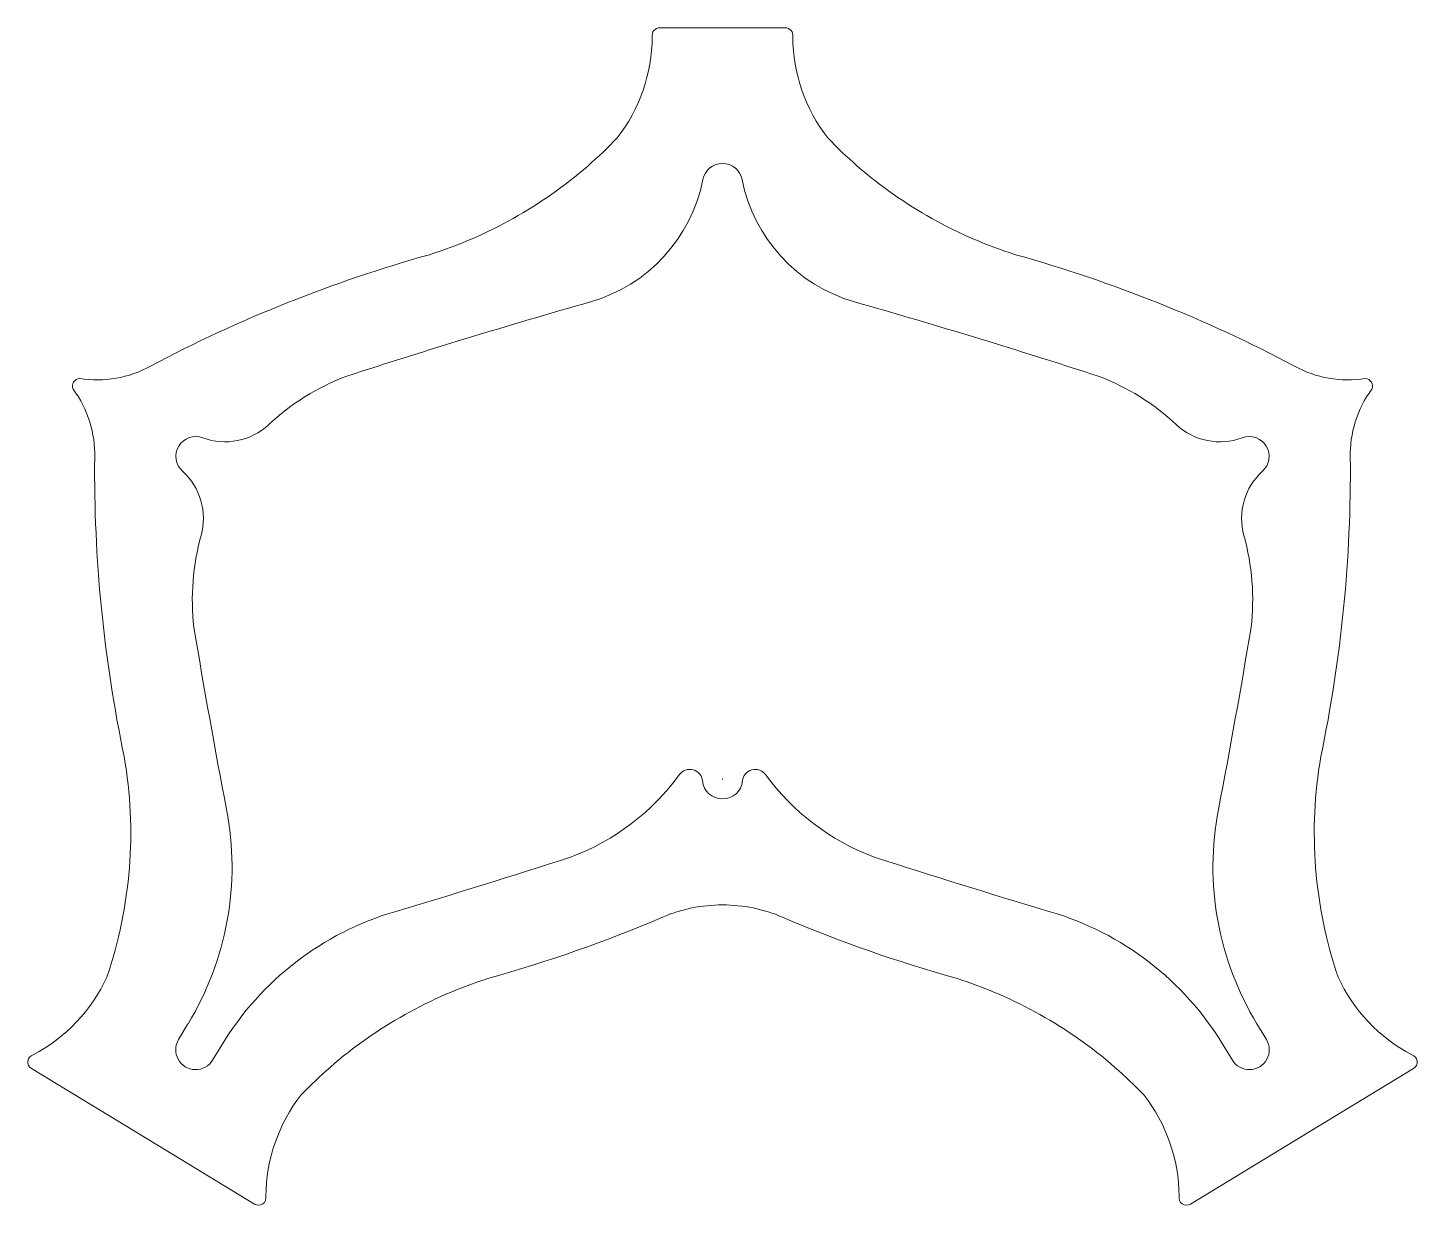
# Model space of a CAD drawing. Header units: inches. Extents: x 0 to 87.2, y 0 to 73.9.
import ezdxf

# ---------------------------------------------------------------- set-up
doc = ezdxf.new("R2010")
doc.units = ezdxf.units.IN
doc.header["$LTSCALE"] = 0.5
doc.header["$MEASUREMENT"] = 0
doc.layers.get('0').update_dxf_attribs({"lineweight": 18})

msp = doc.modelspace()

# ---------------------------------------------------------------- linework, layer by layer
for p, q in [((39.666, 73.923), (43.607, 73.923)), ((47.548, 73.923), (43.607, 73.923)), ((9.465, 10.409), (10.053, 11.376)), ((77.749, 10.409), (77.16, 11.376)), ((11.601, 9.11), (12.19, 10.077)), ((75.613, 9.11), (75.024, 10.077)), ((7.226, 4.319), (0.226, 8.575)), ((79.988, 4.319), (86.988, 8.575)), ((7.226, 4.319), (14.226, 0.063)), ((79.988, 4.319), (72.988, 0.063))]:
    msp.add_line(p, q)
for centre, radius, start, end in [((28.713, 73.429), 10.484, 322.19444, 359.60527), ((39.666, 73.445), 0.477, 90, 190.63165), ((47.548, 73.445), 0.477, 349.36835, 90), ((58.501, 73.429), 10.484, 180.39473, 217.80556), ((16.698, 86.501), 28.146, 310.95325, 316.15152), ((70.516, 86.501), 28.146, 223.84848, 229.04675), ((16.698, 86.501), 28.146, 287.59445, 310.95325), ((43.607, 64.157), 1.25, 90, 168.86303), ((43.607, 64.157), 1.25, 11.13697, 90), ((70.516, 86.501), 28.146, 229.04675, 252.40555), ((32.569, 66.33), 10, 285.93939, 348.86303), ((54.645, 66.33), 10, 191.13697, 254.06061), ((48.844, -24.967), 87.877, 105.60435, 117.91888), ((38.37, -24.967), 87.877, 62.08112, 74.39565), ((158.181, -373.487), 447.403, 105.93939, 107.988), ((-70.967, -373.487), 447.403, 72.012, 74.06061), ((4.35, 58.68), 6.869, 260.82643, 299.17478), ((82.864, 58.68), 6.869, 240.82522, 279.17357), ((3.28, 51.422), 0.477, 148.70066, 204.27408), ((3.28, 51.422), 0.477, 93.12724, 148.70066), ((25.318, 38.044), 14.975, 110.74117, 132.98532), ((61.896, 38.044), 14.975, 47.01468, 69.25883), ((83.933, 51.422), 0.477, 31.29934, 86.87276), ((83.933, 51.422), 0.477, 335.72592, 31.29934), ((-2.671, 47.133), 6.869, 358.22653, 36.57489), ((89.885, 47.133), 6.869, 143.42511, 181.77347), ((12.381, 51.924), 4, 249.51688, 312.98532), ((74.833, 51.924), 4, 227.01468, 290.48312), ((10.544, 47.006), 1.25, 69.51688, 227.88444), ((76.67, 47.006), 1.25, 312.11556, 110.48312), ((92.068, 46.126), 87.877, 179.48244, 191.79696), ((-4.854, 46.126), 87.877, 348.20304, 0.51756), ((7.023, 43.112), 4, 344.416, 47.88444), ((80.191, 43.112), 4, 132.11556, 195.584), ((25.3, 38.014), 14.975, 164.416, 186.66015), ((61.914, 38.014), 14.975, 353.33985, 15.584), ((451.805, 109.452), 447.403, 189.41332, 190.90136), ((-364.591, 109.452), 447.403, 349.09864, 350.58668), ((-21.688, 23.366), 28.146, 341.2498, 9.80686), ((108.902, 23.366), 28.146, 170.19314, 198.7502), ((41.554, 26.56), 0.8, 5.37292, 143.81733), ((45.66, 26.56), 0.8, 36.18267, 174.62708), ((28.822, 35.873), 14.975, 290.74117, 323.81733), ((43.595, 26.752), 1.25, 185.37292, 270.40894), ((43.619, 26.752), 1.25, 269.59106, 354.62708), ((58.392, 35.873), 14.975, 216.18267, 249.25883), ((43.613, 26.752), 1.25, 269.59106, 269.65551), ((43.598, 26.752), 1.25, 270.34449, 270.40894), ((43.616, 26.752), 1.25, 269.59106, 269.59137), ((43.598, 26.752), 1.25, 270.40863, 270.40894), ((43.616, 26.752), 1.25, 269.59106, 269.65551), ((43.601, 26.752), 1.25, 270.34449, 270.40894), ((-6.181, 21.247), 19, 328.70066, 10.90136), ((93.395, 21.247), 19, 169.09864, 211.29934), ((-104.041, 447.403), 447.403, 286.49996, 287.988), ((191.255, 447.403), 447.403, 252.012, 253.50004), ((28.424, 0.207), 19, 106.49996, 148.70066), ((43.59, 9.298), 9.55, 89.89669, 113.14453), ((43.624, 9.298), 9.55, 66.85547, 90.10331), ((58.789, 0.207), 19, 31.29934, 73.50004), ((5.296, 98.883), 87.877, 285.60435, 293.14453), ((81.918, 98.883), 87.877, 246.85547, 254.39565), ((-4.553, 18.715), 10.484, 297.79605, 335.20688), ((37.442, -12.585), 28.146, 107.59445, 130.95325), ((49.772, -12.585), 28.146, 49.04675, 72.40555), ((91.767, 18.715), 10.484, 204.79312, 242.20395), ((10.533, 9.759), 1.25, 148.70066, 328.70066), ((76.681, 9.759), 1.25, 211.29934, 31.29934), ((0.474, 8.983), 0.477, 106.76967, 238.70066), ((86.74, 8.983), 0.477, 301.29934, 73.23033), ((37.442, -12.585), 28.146, 130.95325, 136.15152), ((49.772, -12.585), 28.146, 43.84848, 49.04675), ((25.427, 0.487), 10.484, 142.19444, 179.60527), ((61.786, 0.487), 10.484, 0.39473, 37.80556), ((14.474, 0.471), 0.477, 238.70066, 10.63165), ((72.74, 0.471), 0.477, 169.36835, 301.29934)]:
    msp.add_arc(centre, radius, start, end)
msp.add_point((43.619, 26.752))

doc.saveas('drawing.dxf')
